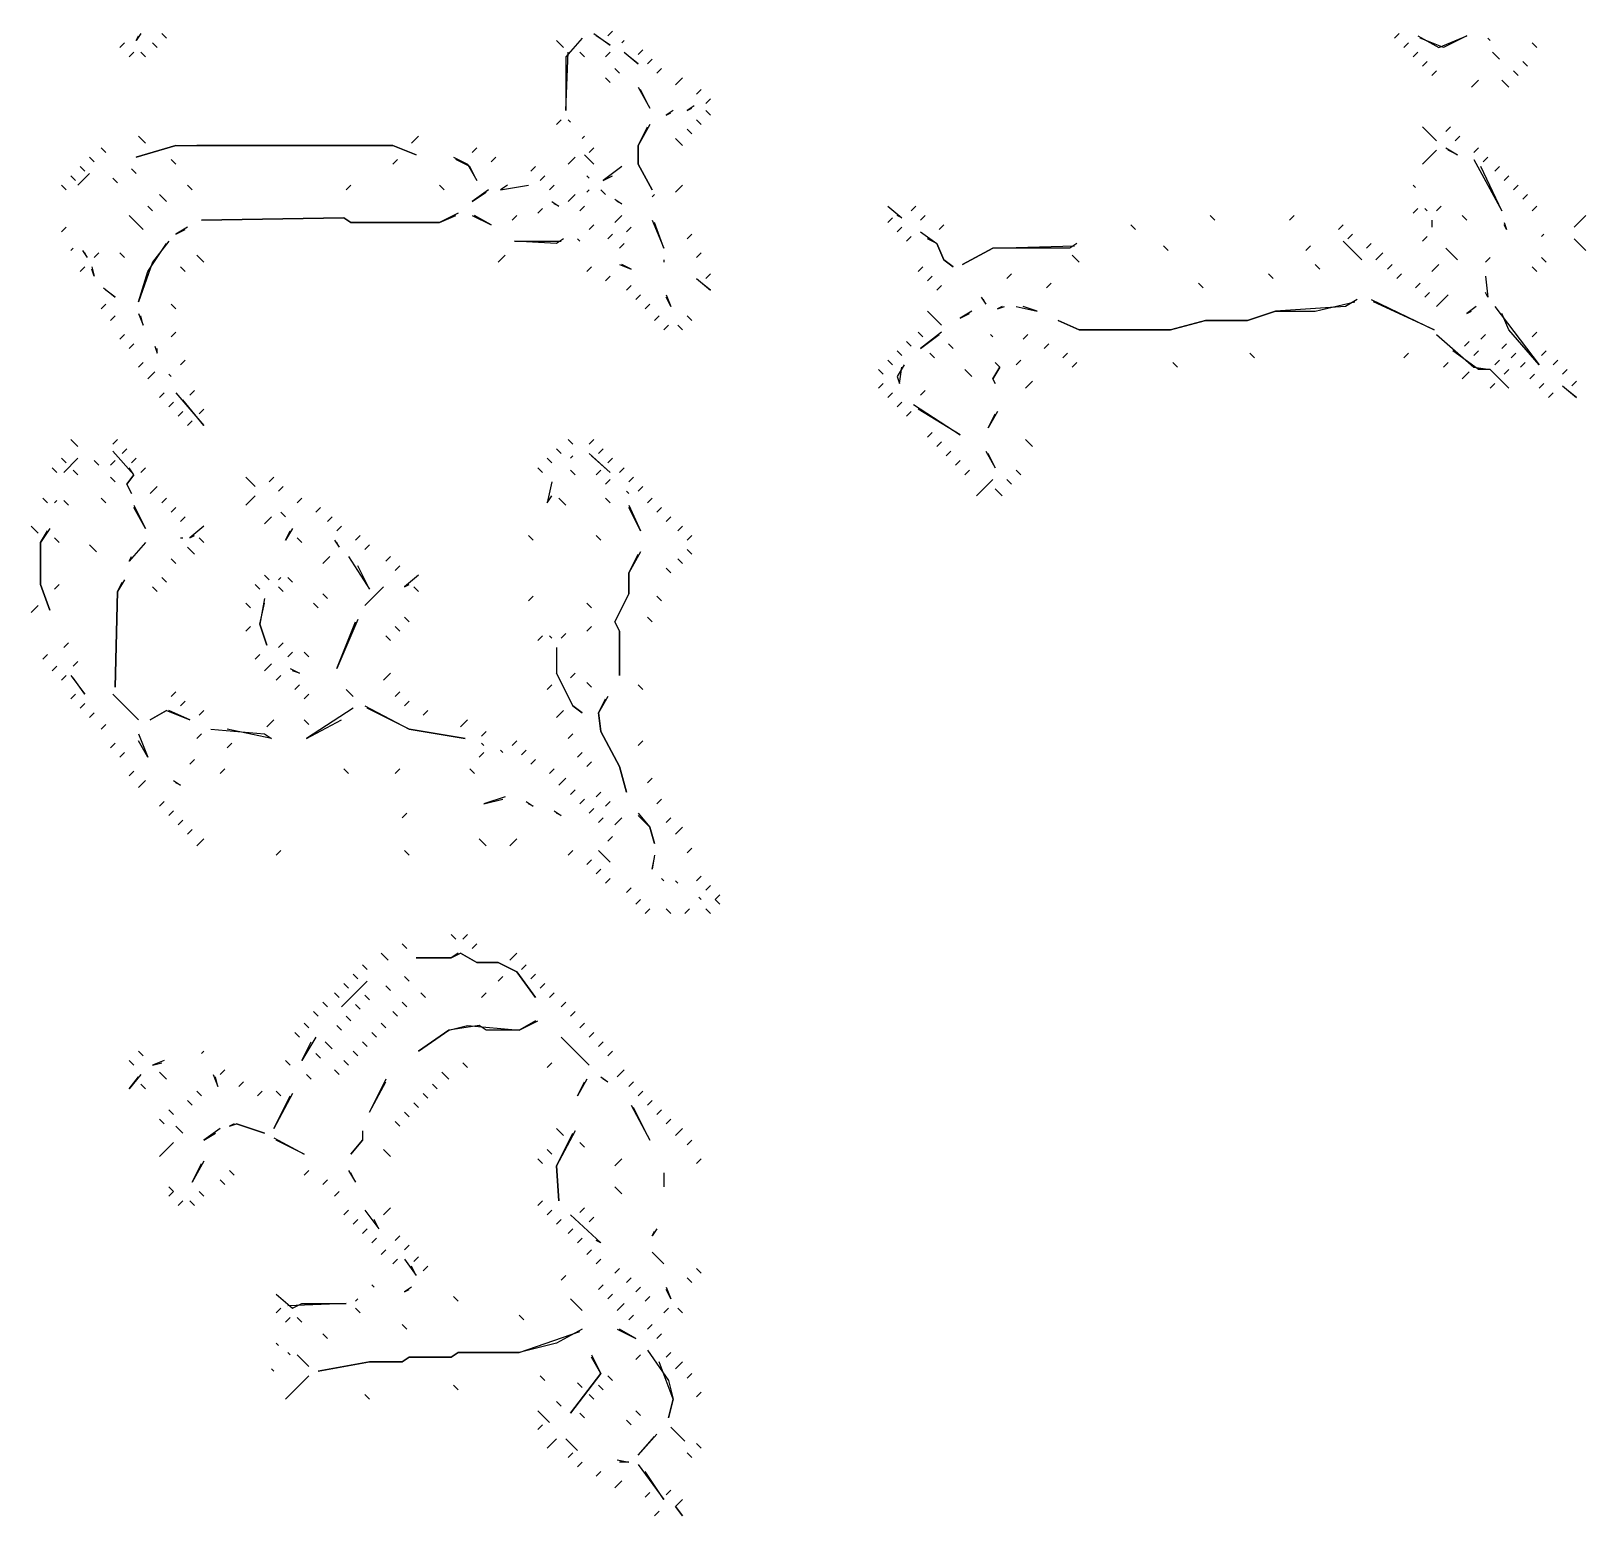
# Model space of a CAD drawing. Extents: x 1 to 2775, y -31 to 2075.
# Drawn here: x 1547.2 to 1658.2, y 1428 to 1534 of the extents above; entities that cross this region are included whole.
import ezdxf

# ---------------------------------------------------------------- set-up
doc = ezdxf.new("R2010")
doc.units = 0
doc.layers.add('LINEWORK', color=4, linetype='CONTINUOUS')

msp = doc.modelspace()

# ---------------------------------------------------------------- linework, layer by layer
at = {"layer": 'LINEWORK'}
for points in [[(1553.8333, 1533.1667), (1553.5, 1532.8333)], [(1555, 1533.8333), (1554.6667, 1533.3333), (1554.8333, 1533.6667)], [(1555.8333, 1533.1667), (1556.1667, 1532.8333)], [(1556.5, 1533.8333), (1556.8333, 1533.5)], [(1584.6667, 1533.3333), (1585.1667, 1532.8333)], [(1586.5, 1533.5), (1585.3333, 1532.1667), (1585.3333, 1528.3333), (1585.5, 1532.5)], [(1587.3333, 1533.8333), (1588.5, 1533), (1587.5, 1533.6667)], [(1588.6667, 1534), (1588.3333, 1533.6667)], [(1589.5, 1533.3333), (1589.3333, 1533.1667)], [(1644.8333, 1533.8333), (1644.5, 1533.5)], [(1645.5, 1533.1667), (1645.1667, 1532.8333)], [(1646.1667, 1533.6667), (1647.6667, 1532.8333), (1649.6667, 1533.6667), (1648, 1532.8333), (1646.3333, 1533.5)], [(1651.1667, 1533.5), (1651.3333, 1533.3333)], [(1654.3333, 1533.1667), (1654.6667, 1532.8333)], [(1554.5, 1532.5), (1554.1667, 1532.1667)], [(1555, 1532.5), (1555.3333, 1532.1667)], [(1586.3333, 1532.5), (1586.6667, 1532.1667)], [(1588.5, 1532.5), (1588.1667, 1532.1667)], [(1589.5, 1532.5), (1590.5, 1531.6667), (1589.6667, 1532.3333)], [(1590.8333, 1532.6667), (1590.5, 1532.3333)], [(1591.5, 1532), (1591.1667, 1531.6667)], [(1646.1667, 1532.5), (1645.8333, 1532.1667)], [(1646.8333, 1531.8333), (1646.5, 1531.5)], [(1651.5, 1532.5), (1652, 1532)], [(1653.6667, 1531.8333), (1654, 1531.5)], [(1588.8333, 1531.3333), (1589.1667, 1531)], [(1592.1667, 1531.3333), (1591.8333, 1531)], [(1647.5, 1531.1667), (1647.1667, 1530.8333)], [(1653, 1531.1667), (1653.3333, 1530.8333)], [(1588.1667, 1530.6667), (1588.5, 1530.3333)], [(1590.5, 1530), (1591.3333, 1528.5), (1590.6667, 1529.8333)], [(1593.6667, 1530.6667), (1593.1667, 1530.1667)], [(1595, 1529.8333), (1594.6667, 1529.5)], [(1650.5, 1530.5), (1650, 1530)], [(1652.1667, 1530.5), (1652.6667, 1530)], [(1594.5, 1528.6667), (1594, 1528.3333), (1594.3333, 1528.5)], [(1595.6667, 1529.1667), (1595.3333, 1528.8333)], [(1585, 1527.6667), (1584.6667, 1527.3333)], [(1585.5, 1527.6667), (1585.6667, 1527.5)], [(1593, 1528.3333), (1592.5, 1528), (1592.8333, 1528.1667)], [(1594.6667, 1527.6667), (1595, 1527.3333)], [(1595.3333, 1528.3333), (1595.6667, 1528)], [(1554.8333, 1526.5), (1555.3333, 1526)], [(1574.8333, 1526.5), (1574.3333, 1526)], [(1586.6667, 1526.5), (1586.5, 1526.3333)], [(1591.3333, 1527.3333), (1590.5, 1525.8333), (1590.5, 1524.5), (1591.5, 1522.6667), (1590.5, 1524.5), (1590.5, 1525.8333), (1591.1667, 1527.1667)], [(1593.1667, 1526.3333), (1593.6667, 1525.8333)], [(1594, 1527), (1594.3333, 1526.6667)], [(1646.5, 1527.1667), (1647.5, 1526.1667)], [(1648.5, 1527.1667), (1648.1667, 1526.8333)], [(1649.1667, 1526.5), (1648.8333, 1526.1667)], [(1552.1667, 1525.6667), (1552.5, 1525.3333)], [(1557.5, 1525.8333), (1554.6667, 1525), (1557.5, 1525.8333), (1573, 1525.8333), (1574.6667, 1525.1667), (1573, 1525.8333), (1559, 1525.8333)], [(1579, 1525.6667), (1578.6667, 1525.3333)], [(1586.6667, 1525.1667), (1587.3333, 1524.5)], [(1587.3333, 1525.6667), (1587, 1525.3333)], [(1647.5, 1525.5), (1646.5, 1524.5)], [(1648.1667, 1525.6667), (1649, 1525.1667), (1648.3333, 1525.5)], [(1650.5, 1525.6667), (1650.1667, 1525.3333)], [(1550.6667, 1524.3333), (1551, 1524)], [(1551.3333, 1525), (1551.6667, 1524.6667)], [(1554.3333, 1524.1667), (1554.6667, 1523.8333)], [(1557.1667, 1524.8333), (1557.5, 1524.5)], [(1573.3333, 1524.8333), (1573, 1524.5)], [(1577.3333, 1525), (1578.3333, 1524.5), (1579, 1523.3333), (1578.5, 1524.3333), (1577.5, 1524.8333)], [(1580.3333, 1525), (1580, 1524.6667)], [(1583.1667, 1524.3333), (1582.8333, 1524)], [(1586, 1525), (1585.5, 1524.5)], [(1589.3333, 1524.3333), (1588, 1523.3333), (1588.6667, 1523.6667)], [(1650.1667, 1524.8333), (1652.1667, 1521.1667), (1650.6667, 1524.3333)], [(1651.1667, 1525), (1650.8333, 1524.6667)], [(1652, 1524.3333), (1651.6667, 1524)], [(1549.3333, 1523), (1549.6667, 1522.6667)], [(1550, 1523.6667), (1550.3333, 1523.3333)], [(1551.3333, 1523.8333), (1550.5, 1523)], [(1553, 1523.5), (1553.3333, 1523.1667)], [(1558.3333, 1523), (1558.6667, 1522.6667)], [(1570, 1523), (1569.6667, 1522.6667)], [(1576.3333, 1523), (1576.6667, 1522.6667)], [(1581.1667, 1523), (1580.6667, 1522.6667), (1582.6667, 1523)], [(1583.8333, 1523.6667), (1583.5, 1523.3333)], [(1584.5, 1523), (1584.1667, 1522.6667)], [(1586.8333, 1523.6667), (1587, 1523.5)], [(1593.6667, 1523), (1593.1667, 1522.5)], [(1645.8333, 1523), (1646, 1522.8333)], [(1652.6667, 1523.6667), (1652.3333, 1523.3333)], [(1653.3333, 1523), (1653, 1522.6667)], [(1556.3333, 1522.3333), (1556.8333, 1521.8333)], [(1579.8333, 1522.6667), (1578.6667, 1521.8333), (1579.6667, 1522.5)], [(1584.3333, 1521.8333), (1584.8333, 1521.5), (1584.5, 1521.6667)], [(1586, 1522.3333), (1585.5, 1521.8333)], [(1587, 1522.6667), (1586.8333, 1522.5)], [(1587.8333, 1522.6667), (1588.1667, 1522.3333)], [(1588.8333, 1522), (1589.3333, 1521.6667), (1589, 1521.8333)], [(1591.6667, 1522.3333), (1591.5, 1522.1667)], [(1654, 1522.3333), (1653.6667, 1522)], [(1554.1667, 1520.8333), (1555.1667, 1519.8333)], [(1555.5, 1521.5), (1555.8333, 1521.1667)], [(1577.6667, 1521), (1576.3333, 1520.3333), (1570, 1520.3333), (1569.5, 1520.6667), (1559.3333, 1520.5), (1569.5, 1520.6667), (1570, 1520.3333), (1576.3333, 1520.3333), (1577.5, 1520.8333)], [(1578.6667, 1520.8333), (1580, 1520.1667), (1578.8333, 1520.8333)], [(1581.8333, 1520.8333), (1581.5, 1520.5)], [(1583.6667, 1521.3333), (1583.3333, 1521)], [(1586.6667, 1521.5), (1586.3333, 1521.1667)], [(1589.3333, 1520.8333), (1588.8333, 1520.3333)], [(1608.3333, 1521.5), (1609.3333, 1520.6667), (1609, 1520.8333)], [(1610.3333, 1521.5), (1610, 1521.1667)], [(1611, 1520.8333), (1610.6667, 1520.5)], [(1631.3333, 1520.8333), (1631.6667, 1520.5)], [(1637.3333, 1520.8333), (1637, 1520.5)], [(1646.1667, 1521.3333), (1645.8333, 1521)], [(1646.6667, 1521.3333), (1646.8333, 1521.1667)], [(1647.8333, 1521.5), (1647.5, 1521.1667)], [(1649.3333, 1520.8333), (1649.6667, 1520.5)], [(1654.6667, 1521.5), (1654.3333, 1521.1667)], [(1658.1667, 1520.8333), (1657.3333, 1520)], [(1549.6667, 1520), (1549.3333, 1519.6667)], [(1558.3333, 1520), (1557.5, 1519.5), (1558.1667, 1519.8333)], [(1587.3333, 1520.1667), (1587, 1519.8333)], [(1590, 1520), (1589.6667, 1519.6667)], [(1591.5, 1520.5), (1592.3333, 1518.5), (1591.6667, 1520.3333)], [(1608.6667, 1520.6667), (1608.3333, 1520.3333)], [(1609.3333, 1520), (1609, 1519.6667)], [(1610.6667, 1519.6667), (1611.8333, 1518.8333), (1612.3333, 1517.6667), (1613, 1517.1667), (1612.3333, 1517.6667), (1611.8333, 1518.8333), (1611.1667, 1519.1667)], [(1612.3333, 1520.1667), (1612, 1519.8333)], [(1625.6667, 1520.1667), (1626, 1519.8333)], [(1640.8333, 1520.1667), (1640.5, 1519.8333)], [(1647.1667, 1520.5), (1647.1667, 1520)], [(1652.3333, 1520.3333), (1652.5, 1519.8333), (1652.3333, 1520.1667)], [(1550.1667, 1518.5), (1550, 1518.3333)], [(1557, 1519), (1555.8333, 1517.5), (1554.8333, 1514.6667), (1555.5, 1516.8333), (1556.8333, 1518.8333)], [(1585.1667, 1519.1667), (1584.6667, 1518.8333), (1581.6667, 1519), (1585, 1519)], [(1586.1667, 1519.1667), (1586.3333, 1519)], [(1588.6667, 1519.5), (1588.3333, 1519.1667)], [(1589.5, 1518.8333), (1589.1667, 1518.5)], [(1594.3333, 1519.5), (1594, 1519.1667)], [(1610, 1519.3333), (1609.6667, 1519)], [(1621.8333, 1518.8333), (1621.3333, 1518.5), (1615.8333, 1518.5), (1613.6667, 1517.3333), (1615.8333, 1518.5), (1621.6667, 1518.6667)], [(1628, 1518.6667), (1628.3333, 1518.3333)], [(1638.5, 1518.6667), (1638.1667, 1518.3333)], [(1640.8333, 1519), (1642.1667, 1517.6667)], [(1641.5, 1519.5), (1641.1667, 1519.1667)], [(1642.8333, 1518.8333), (1642.5, 1518.5)], [(1646.8333, 1519.3333), (1646.5, 1519)], [(1648.1667, 1518.5), (1649, 1517.6667)], [(1655.1667, 1519.5), (1655, 1519.3333)], [(1657.3333, 1519.1667), (1658.1667, 1518.3333)], [(1550.8333, 1518.3333), (1551.1667, 1517.8333), (1551, 1518.1667)], [(1552, 1518.1667), (1551.6667, 1517.8333)], [(1553.5, 1518.1667), (1553.8333, 1517.8333)], [(1559, 1518), (1559.5, 1517.5)], [(1581, 1518), (1580.5, 1517.5)], [(1592.3333, 1517.6667), (1592.3333, 1517.5)], [(1595, 1518.1667), (1594.6667, 1517.8333)], [(1621.5, 1518), (1622, 1517.5)], [(1643.6667, 1518.1667), (1643.1667, 1517.6667)], [(1651.3333, 1517.8333), (1651, 1517.5)], [(1655, 1517.8333), (1655.3333, 1517.5)], [(1551, 1517.1667), (1550.6667, 1516.8333)], [(1551.5, 1517.1667), (1551.6667, 1516.5), (1551.5, 1517)], [(1557.8333, 1517.1667), (1558.1667, 1516.8333)], [(1587.1667, 1517.1667), (1586.8333, 1516.8333)], [(1588.5, 1516.5), (1588.1667, 1516.1667)], [(1589.1667, 1517.3333), (1590, 1517), (1589.3333, 1517.3333)], [(1594.6667, 1516.3333), (1595.6667, 1515.5), (1594.8333, 1516.1667)], [(1595.6667, 1516.6667), (1595.3333, 1516.3333)], [(1610.8333, 1517.1667), (1610.5, 1516.8333)], [(1611.5, 1516.5), (1611.1667, 1516.1667)], [(1617.1667, 1516.6667), (1616.8333, 1516.3333)], [(1635.5, 1516.6667), (1635.8333, 1516.3333)], [(1638.8333, 1517.3333), (1639.1667, 1517)], [(1644.3333, 1517.3333), (1644, 1517)], [(1645, 1516.6667), (1644.6667, 1516.3333)], [(1647.6667, 1517.3333), (1647.1667, 1516.8333)], [(1651, 1516.5), (1651.1667, 1515), (1651, 1515.3333)], [(1654.3333, 1517.1667), (1654.6667, 1516.8333)], [(1552.3333, 1515.6667), (1553.1667, 1515), (1552.5, 1515.5)], [(1590, 1515.8333), (1589.6667, 1515.5)], [(1590.6667, 1515.1667), (1590.3333, 1514.8333)], [(1592.5, 1515.1667), (1592.8333, 1514.3333), (1592.5, 1515)], [(1612.1667, 1515.8333), (1611.8333, 1515.5)], [(1620, 1516), (1619.6667, 1515.6667)], [(1630.5, 1516), (1630.8333, 1515.6667)], [(1646.3333, 1516), (1646, 1515.6667)], [(1647, 1515.3333), (1646.6667, 1515)], [(1648.3333, 1515.1667), (1647.5, 1514.3333)], [(1552.5, 1514.5), (1552.1667, 1514.1667)], [(1557.1667, 1514.5), (1557.5, 1514.1667)], [(1591.3333, 1514.5), (1591, 1514.1667)], [(1615, 1515), (1615.3333, 1514.5), (1615.1667, 1514.8333)], [(1616.5, 1514.3333), (1616.1667, 1514.1667), (1616.6667, 1514.3333)], [(1617.5, 1514.3333), (1619, 1514), (1618, 1514.3333)], [(1641.8333, 1514.8333), (1641, 1514.3333), (1636, 1514), (1634, 1513.3333), (1631, 1513.3333), (1628.5, 1512.6667), (1622, 1512.6667), (1620.5, 1513.3333), (1622, 1512.6667), (1628.5, 1512.6667), (1631, 1513.3333), (1634, 1513.3333), (1636, 1514), (1638.8333, 1514), (1641.6667, 1514.6667)], [(1642.8333, 1514.8333), (1647.3333, 1512.6667), (1643, 1514.6667)], [(1650.3333, 1514.3333), (1649.6667, 1513.8333), (1650, 1514)], [(1651.6667, 1514.3333), (1654.8333, 1510.1667), (1652.6667, 1512.6667), (1652.1667, 1513.8333)], [(1553.1667, 1513.6667), (1552.8333, 1513.3333)], [(1554.8333, 1513.8333), (1555.1667, 1513), (1555, 1513.6667)], [(1592, 1513.6667), (1591.6667, 1513.3333)], [(1592.6667, 1513), (1592.3333, 1512.6667)], [(1593.3333, 1513), (1593.6667, 1512.6667)], [(1594, 1513.6667), (1594.3333, 1513.3333)], [(1611.1667, 1514), (1612.1667, 1513)], [(1614.3333, 1514), (1613.5, 1513.5), (1614.1667, 1513.8333)], [(1553.8333, 1512.3333), (1553.5, 1512)], [(1557.5, 1512.5), (1557.1667, 1512.1667)], [(1609.6667, 1511.8333), (1610, 1511.5)], [(1610.5, 1512.5), (1610.8333, 1512.1667)], [(1612.1667, 1512.5), (1610.6667, 1511.3333), (1612, 1512.3333)], [(1615.6667, 1512.3333), (1615.8333, 1512.1667)], [(1618.3333, 1512.3333), (1618, 1512)], [(1647.5, 1512.3333), (1650.1667, 1510), (1651.3333, 1509.8333), (1652.6667, 1508.5), (1651.3333, 1509.8333), (1650.5, 1509.8333), (1648.6667, 1511.1667)], [(1649.8333, 1511.8333), (1649.5, 1511.5)], [(1651, 1512.3333), (1650.6667, 1512)], [(1654.6667, 1512.5), (1654.3333, 1512.1667)], [(1554.5, 1511.6667), (1554.1667, 1511.3333)], [(1556, 1511.5), (1556.1667, 1511), (1556.1667, 1511.3333)], [(1609, 1511.1667), (1609.3333, 1510.8333)], [(1611.3333, 1511), (1611.6667, 1510.6667)], [(1612.6667, 1511.6667), (1613, 1511.3333)], [(1619.8333, 1511.6667), (1619.5, 1511.3333)], [(1621.1667, 1511), (1620.8333, 1510.6667)], [(1634.1667, 1511), (1634.5, 1510.6667)], [(1645.5, 1511), (1645.1667, 1510.6667)], [(1650.5, 1511.1667), (1650.1667, 1510.8333)], [(1652.5, 1511.6667), (1652.1667, 1511.3333)], [(1653.1667, 1511), (1652.8333, 1510.6667)], [(1655.3333, 1511.1667), (1655, 1510.8333)], [(1555.1667, 1510.3333), (1554.8333, 1510)], [(1556, 1509.6667), (1555.5, 1509.1667)], [(1558.1667, 1510.5), (1557.8333, 1510.1667)], [(1607.6667, 1509.8333), (1608, 1509.5)], [(1608.3333, 1510.5), (1608.6667, 1510.1667)], [(1609.5, 1510.1667), (1609, 1509.3333), (1609.1667, 1508.8333), (1609.3333, 1510)], [(1613.8333, 1509.8333), (1614.3333, 1509.3333)], [(1616, 1510.3333), (1616.3333, 1510), (1615.8333, 1509.1667), (1616, 1508.8333), (1615.8333, 1509.1667), (1616.3333, 1510)], [(1617.8333, 1510.5), (1617.5, 1510.1667)], [(1621.8333, 1510.3333), (1621.5, 1510)], [(1628.6667, 1510.3333), (1629, 1510)], [(1648.3333, 1510.3333), (1648, 1510)], [(1649.8333, 1509.6667), (1649.3333, 1509.1667)], [(1652, 1510.5), (1651.6667, 1510.1667)], [(1652.6667, 1509.8333), (1652.3333, 1509.5)], [(1653.8333, 1510.3333), (1653.5, 1510)], [(1656.1667, 1510.5), (1655.8333, 1510.1667)], [(1656.8333, 1509.8333), (1656.5, 1509.5)], [(1557, 1509.5), (1557.1667, 1509.3333)], [(1608, 1508.8333), (1607.6667, 1508.5)], [(1618.6667, 1509), (1618.1667, 1508.5)], [(1651.6667, 1508.8333), (1651.3333, 1508.5)], [(1654.5, 1509.5), (1654.1667, 1509.1667)], [(1655.1667, 1508.8333), (1654.8333, 1508.5)], [(1656.5, 1508.6667), (1657.5, 1507.8333), (1656.6667, 1508.5)], [(1657.5, 1509), (1657.1667, 1508.6667)], [(1556.6667, 1508.1667), (1556.3333, 1507.8333)], [(1557.3333, 1507.5), (1557, 1507.1667)], [(1557.5, 1508.1667), (1559.5, 1505.8333), (1558, 1507.6667)], [(1558.8333, 1508.3333), (1558.5, 1508)], [(1608.6667, 1508.1667), (1608.3333, 1507.8333)], [(1609.3333, 1507.5), (1609, 1507.1667)], [(1611, 1508.3333), (1610.6667, 1508)], [(1655.8333, 1508.1667), (1655.5, 1507.8333)], [(1558, 1506.8333), (1557.6667, 1506.5)], [(1559.5, 1507), (1559.1667, 1506.6667)], [(1610, 1506.8333), (1609.6667, 1506.5)], [(1610.1667, 1507.3333), (1613.5, 1505.1667), (1610.5, 1507)], [(1616.1667, 1506.8333), (1615.5, 1505.6667), (1616, 1506.6667)], [(1558.6667, 1506.1667), (1558.3333, 1505.8333)], [(1611.5, 1505.3333), (1611.1667, 1505)], [(1550, 1504.8333), (1550.5, 1504.3333)], [(1553.3333, 1504.8333), (1553, 1504.5)], [(1554, 1504.1667), (1553.6667, 1503.8333)], [(1584.6667, 1504.1667), (1585, 1503.8333)], [(1585.5, 1504.8333), (1585.8333, 1504.5)], [(1587.3333, 1504.8333), (1587, 1504.5)], [(1588, 1504.1667), (1587.6667, 1503.8333)], [(1612.1667, 1504.6667), (1611.8333, 1504.3333)], [(1618.1667, 1504.8333), (1618.6667, 1504.3333)], [(1549.3333, 1503.5), (1549.6667, 1503.1667)], [(1550.5, 1503.5), (1549.5, 1502.5)], [(1551.6667, 1503.3333), (1552, 1503)], [(1553.1667, 1503.3333), (1552.8333, 1503)], [(1553, 1504), (1554.5, 1502.3333), (1554, 1501.6667), (1554.3333, 1501), (1554, 1501.6667), (1554.5, 1502.3333), (1554.1667, 1502.8333)], [(1554.6667, 1503.5), (1554.3333, 1503.1667)], [(1584, 1503.5), (1584.3333, 1503.1667)], [(1585.8333, 1503.6667), (1585.6667, 1503.5)], [(1587, 1503.8333), (1588.5, 1502.5), (1587.1667, 1503.6667)], [(1588.6667, 1503.5), (1588.3333, 1503.1667)], [(1612.8333, 1504), (1612.5, 1503.6667)], [(1613.5, 1503.3333), (1613.1667, 1503)], [(1615.3333, 1504), (1616, 1502.8333), (1615.5, 1503.8333)], [(1548.6667, 1502.8333), (1549, 1502.5)], [(1550.1667, 1502.6667), (1550.5, 1502.3333)], [(1552.8333, 1502.1667), (1553.1667, 1501.8333)], [(1555.3333, 1502.8333), (1555, 1502.5)], [(1562.5, 1502.1667), (1563.1667, 1501.5)], [(1564.5, 1502.1667), (1564.1667, 1501.8333)], [(1583.3333, 1502.8333), (1583.6667, 1502.5)], [(1584.3333, 1501.8333), (1584, 1500.3333), (1584.3333, 1500.8333)], [(1585.6667, 1502.6667), (1586, 1502.3333)], [(1587.8333, 1502.6667), (1587.5, 1502.3333)], [(1588.5, 1502), (1588.1667, 1501.6667)], [(1589.5, 1502.8333), (1589.1667, 1502.5)], [(1590.1667, 1502.1667), (1589.8333, 1501.8333)], [(1614.1667, 1502.6667), (1613.8333, 1502.3333)], [(1615.8333, 1502), (1614.6667, 1500.8333)], [(1616.8333, 1502), (1617.1667, 1501.6667)], [(1617.5, 1502.6667), (1617.8333, 1502.3333)], [(1556.1667, 1501.5), (1555.6667, 1501)], [(1563.1667, 1500.8333), (1562.5, 1500.1667)], [(1565.1667, 1501.5), (1564.8333, 1501.1667)], [(1589.6667, 1501.1667), (1589.8333, 1501)], [(1590.8333, 1501.5), (1590.5, 1501.1667)], [(1616, 1501.3333), (1616.5, 1500.8333)], [(1548, 1500.6667), (1548.3333, 1500.3333)], [(1549, 1500.5), (1548.8333, 1500.3333)], [(1549.5, 1500.5), (1549.8333, 1500.1667)], [(1552.1667, 1500.6667), (1552.5, 1500.3333)], [(1554.5, 1500.1667), (1555.3333, 1498.5), (1554.5, 1500)], [(1556.8333, 1500.6667), (1556.5, 1500.3333)], [(1557.5, 1500), (1557.1667, 1499.6667)], [(1565, 1499.6667), (1565.3333, 1499.3333)], [(1566.5, 1500.6667), (1566.1667, 1500.3333)], [(1567.8333, 1500), (1567.5, 1499.6667)], [(1584.8333, 1500.6667), (1585.3333, 1500.1667)], [(1588.1667, 1500.6667), (1588.5, 1500.3333)], [(1589.8333, 1500.1667), (1590.6667, 1498.3333), (1589.8333, 1500)], [(1591.5, 1500.6667), (1591.1667, 1500.3333)], [(1592.1667, 1500), (1591.8333, 1499.6667)], [(1547.1667, 1498.6667), (1547.6667, 1498.1667)], [(1558.1667, 1499.3333), (1557.8333, 1499)], [(1559.5, 1498.6667), (1558.5, 1497.8333), (1558.8333, 1498)], [(1564.3333, 1499.3333), (1563.8333, 1498.8333)], [(1568.6667, 1499.3333), (1568.3333, 1499)], [(1569.3333, 1498.6667), (1569, 1498.3333)], [(1592.8333, 1499.3333), (1592.5, 1499)], [(1593.6667, 1498.6667), (1593.3333, 1498.3333)], [(1548.5, 1498.5), (1547.8333, 1497.5), (1547.8333, 1494.5), (1548.5, 1492.6667), (1547.8333, 1494.5), (1547.8333, 1497.5), (1548.3333, 1498.3333)], [(1548.8333, 1497.8333), (1549.1667, 1497.5)], [(1555.3333, 1497.5), (1554.1667, 1496.1667), (1554.3333, 1496.5)], [(1557.8333, 1497.8333), (1558, 1497.8333)], [(1559.1667, 1497.8333), (1559.5, 1497.5)], [(1565.8333, 1498.5), (1565.3333, 1497.6667), (1565.6667, 1498.3333)], [(1566.1667, 1497.8333), (1566.5, 1497.5)], [(1568.8333, 1497.6667), (1569.1667, 1497.1667), (1569, 1497.5)], [(1570.6667, 1498), (1570.3333, 1497.6667)], [(1582.6667, 1498), (1583, 1497.6667)], [(1587.5, 1498), (1587.8333, 1497.6667)], [(1594.3333, 1498), (1594, 1497.6667)], [(1551.3333, 1497.3333), (1551.8333, 1496.8333)], [(1557.1667, 1496.3333), (1557.5, 1496)], [(1558.3333, 1497.1667), (1558.8333, 1496.6667)], [(1568.5, 1496.5), (1568, 1496)], [(1569.8333, 1496.5), (1571.3333, 1494.1667), (1570.5, 1495.8333)], [(1571.3333, 1497.3333), (1571, 1497)], [(1572.8333, 1496.5), (1572.5, 1496.1667)], [(1590.6667, 1496.8333), (1589.8333, 1495.3333), (1589.8333, 1493.8333), (1588.8333, 1491.8333), (1589.1667, 1491.1667), (1589.1667, 1488), (1589.1667, 1491.1667), (1588.8333, 1491.8333), (1589.8333, 1493.8333), (1589.8333, 1495.3333), (1590.5, 1496.6667)], [(1593.3333, 1496.3333), (1593.6667, 1496)], [(1594, 1497), (1594.3333, 1496.6667)], [(1573.5, 1495.8333), (1573.1667, 1495.5)], [(1592.5, 1495.6667), (1592.8333, 1495.3333)], [(1549.1667, 1494.5), (1548.8333, 1494.1667)], [(1553.8333, 1494.8333), (1553.3333, 1494), (1553.1667, 1487.1667), (1553.3333, 1494), (1553.6667, 1494.6667)], [(1555.8333, 1494.3333), (1556.1667, 1494)], [(1556.5, 1495), (1556.8333, 1494.6667)], [(1563.1667, 1494.5), (1563.5, 1494.1667)], [(1563.8333, 1495.1667), (1564.1667, 1494.8333)], [(1565, 1495), (1564.8333, 1494.8333)], [(1564.8333, 1494.3333), (1565.1667, 1494)], [(1565.5, 1495), (1565.8333, 1494.6667)], [(1572.3333, 1494.3333), (1571, 1493), (1572.1667, 1494.1667)], [(1574.8333, 1495.1667), (1573.8333, 1494.3333), (1574.1667, 1494.5)], [(1574.5, 1494.3333), (1574.8333, 1494)], [(1547.6667, 1493), (1547.1667, 1492.5)], [(1562.5, 1493.1667), (1562.8333, 1492.8333)], [(1563.8333, 1493.5), (1563.5, 1491.6667), (1564, 1490.1667), (1563.5, 1491.6667), (1563.8333, 1493.1667)], [(1567.3333, 1493.1667), (1567.6667, 1492.8333)], [(1568, 1493.8333), (1568.3333, 1493.5)], [(1583, 1493.6667), (1582.6667, 1493.3333)], [(1586.8333, 1493.1667), (1587.1667, 1492.8333)], [(1591.8333, 1493.6667), (1592.1667, 1493.3333)], [(1570.5, 1492), (1569, 1488.5), (1570.3333, 1491.8333)], [(1573.8333, 1492.1667), (1574.1667, 1491.8333)], [(1591.1667, 1492.1667), (1591.5, 1491.8333)], [(1562.8333, 1491.5), (1562.5, 1491.1667)], [(1572.5, 1490.8333), (1572.8333, 1490.5)], [(1573.1667, 1491.5), (1573.5, 1491.1667)], [(1583.6667, 1490.8333), (1583.3333, 1490.5)], [(1584.1667, 1490.8333), (1584.3333, 1490.6667)], [(1585.3333, 1491), (1585, 1490.6667)], [(1587.1667, 1491.5), (1586.8333, 1491.1667)], [(1549.8333, 1490.3333), (1549.5, 1490)], [(1565.1667, 1490.3333), (1564.8333, 1490)], [(1565.8333, 1489.6667), (1565.5, 1489.3333)], [(1566.6667, 1489.6667), (1567, 1489.3333)], [(1584.6667, 1490), (1584.6667, 1488.1667), (1585.8333, 1485.8333), (1586.5, 1485.3333), (1585.8333, 1485.8333), (1584.6667, 1488.1667)], [(1548.3333, 1489.5), (1548, 1489.1667)], [(1549, 1488.6667), (1548.6667, 1488.3333)], [(1550.5, 1489), (1550.1667, 1488.6667)], [(1563.5, 1489.5), (1563.1667, 1489.1667)], [(1564.3333, 1488.8333), (1563.8333, 1488.3333)], [(1549.6667, 1488), (1549.3333, 1487.6667)], [(1550, 1488), (1551, 1486.6667), (1550.1667, 1487.8333)], [(1565, 1488), (1564.6667, 1487.6667)], [(1565.6667, 1488.5), (1566.3333, 1488.1667), (1565.8333, 1488.3333)], [(1572.8333, 1488.1667), (1572.3333, 1487.6667)], [(1586, 1488.1667), (1585.6667, 1487.8333)], [(1586.8333, 1487.5), (1587.1667, 1487.1667)], [(1550.3333, 1486.6667), (1550, 1486.3333)], [(1553, 1486.6667), (1554.8333, 1484.8333)], [(1557.5, 1486.8333), (1557.1667, 1486.5)], [(1566.3333, 1487.3333), (1566, 1487)], [(1567, 1486.6667), (1566.6667, 1486.3333)], [(1569.6667, 1487), (1570.1667, 1486.5)], [(1573.5, 1486.8333), (1573.1667, 1486.5)], [(1584.3333, 1487.3333), (1584, 1487)], [(1588.3333, 1486.5), (1587.6667, 1485.3333), (1587.8333, 1484), (1589.1667, 1481.5), (1589.6667, 1479.6667), (1589.1667, 1481.5), (1587.8333, 1484), (1587.6667, 1485.3333), (1588.1667, 1486.3333)], [(1590.5, 1487.3333), (1590.8333, 1487)], [(1551, 1486), (1550.6667, 1485.6667)], [(1551.6667, 1485.3333), (1551.3333, 1485)], [(1556.8333, 1485.5), (1555.6667, 1484.8333), (1556.8333, 1485.5), (1558.5, 1484.8333), (1557, 1485.5)], [(1558.1667, 1486.1667), (1557.8333, 1485.8333)], [(1559.5, 1485.5), (1559.1667, 1485.1667)], [(1570.1667, 1485.6667), (1566.8333, 1483.5), (1569.3333, 1484.8333)], [(1571, 1485.8333), (1574.1667, 1484.1667), (1578.1667, 1483.5), (1574.1667, 1484.1667), (1571.1667, 1485.6667)], [(1574.1667, 1486.1667), (1573.8333, 1485.8333)], [(1575.5, 1485.5), (1575.1667, 1485.1667)], [(1585.1667, 1485.5), (1584.6667, 1485)], [(1552.5, 1484.5), (1552.1667, 1484.1667)], [(1560, 1484.1667), (1563.8333, 1483.8333), (1564.3333, 1483.5), (1561.1667, 1484.1667)], [(1564.5, 1484.8333), (1564, 1484.3333)], [(1566.6667, 1484.8333), (1567, 1484.5)], [(1578.3333, 1484.8333), (1577.8333, 1484.3333)], [(1553.1667, 1483.1667), (1552.8333, 1482.8333)], [(1554.8333, 1483.8333), (1555.5, 1482.1667), (1554.8333, 1483.3333)], [(1559.3333, 1483.8333), (1559, 1483.5)], [(1561.5, 1483.1667), (1561.1667, 1482.8333)], [(1579.6667, 1484), (1579.3333, 1483.6667)], [(1579.3333, 1483.1667), (1579.5, 1483)], [(1581.8333, 1483.3333), (1581.5, 1483)], [(1585.8333, 1483.8333), (1585.5, 1483.5)], [(1590.8333, 1483.3333), (1590.5, 1483)], [(1553.8333, 1482.5), (1553.5, 1482.1667)], [(1558.8333, 1482), (1558.5, 1481.6667)], [(1579.5, 1482.5), (1579.1667, 1482.1667)], [(1580.6667, 1482.6667), (1580.8333, 1482.5)], [(1582.5, 1482.6667), (1582.1667, 1482.3333)], [(1583.1667, 1482), (1582.8333, 1481.6667)], [(1586.5, 1482.5), (1586.1667, 1482.1667)], [(1554.5, 1481.1667), (1554.1667, 1480.8333)], [(1561, 1481.3333), (1560.6667, 1481)], [(1569.5, 1481.3333), (1569.8333, 1481)], [(1573.5, 1481.3333), (1573.1667, 1481)], [(1578.5, 1481.3333), (1578.8333, 1481)], [(1584.5, 1481.3333), (1584.1667, 1481)], [(1587.1667, 1481.8333), (1586.8333, 1481.5)], [(1555.3333, 1480.5), (1554.8333, 1480)], [(1557.3333, 1480.5), (1557.8333, 1480.1667), (1557.5, 1480.3333)], [(1585.3333, 1480.6667), (1584.8333, 1480.1667)], [(1586, 1479.8333), (1585.6667, 1479.5)], [(1587.8333, 1479.6667), (1587.5, 1479.3333)], [(1591.5, 1480.6667), (1591.1667, 1480.3333)], [(1556.6667, 1479), (1556.3333, 1478.6667)], [(1581, 1479.3333), (1579.5, 1478.8333), (1580.8333, 1479.1667)], [(1582.5, 1479), (1583, 1478.6667), (1582.6667, 1478.8333)], [(1586.6667, 1479.1667), (1586.3333, 1478.8333)], [(1588.5, 1479), (1588.1667, 1478.6667)], [(1592.1667, 1479.1667), (1591.8333, 1478.8333)], [(1557.3333, 1478.3333), (1557, 1478)], [(1558, 1477.6667), (1557.6667, 1477.3333)], [(1574, 1478.1667), (1573.6667, 1477.8333)], [(1584.5, 1478.3333), (1585, 1478), (1584.6667, 1478.1667)], [(1587.3333, 1478.5), (1587, 1478.1667)], [(1588, 1477.8333), (1587.6667, 1477.5)], [(1589.3333, 1477.8333), (1588.8333, 1477.3333)], [(1590.5, 1478.1667), (1591.3333, 1477.1667), (1591.6667, 1476), (1591.3333, 1477.1667), (1590.5, 1478)], [(1592.8333, 1477.8333), (1592.5, 1477.5)], [(1558.6667, 1477), (1558.3333, 1476.6667)], [(1559.5, 1476.3333), (1559, 1475.8333)], [(1579.1667, 1476.3333), (1579.6667, 1475.8333)], [(1581.8333, 1476.3333), (1581.3333, 1475.8333)], [(1588.6667, 1476.5), (1588.3333, 1476.1667)], [(1593.6667, 1477.1667), (1593.1667, 1476.6667)], [(1565, 1475.5), (1564.6667, 1475.1667)], [(1573.8333, 1475.5), (1574.1667, 1475.1667)], [(1585.8333, 1475.5), (1585.5, 1475.1667)], [(1587.6667, 1475.5), (1588.5, 1474.6667)], [(1594.3333, 1475.6667), (1594, 1475.3333)], [(1587.1667, 1474.8333), (1586.8333, 1474.5)], [(1587.8333, 1474.1667), (1587.5, 1473.8333)], [(1591.6667, 1475.1667), (1591.5, 1474.1667), (1591.6667, 1475)], [(1588.5, 1473.5), (1588.1667, 1473.1667)], [(1592.1667, 1473.5), (1592.3333, 1473.3333)], [(1593.1667, 1473.3333), (1593.3333, 1473.1667)], [(1595, 1473.6667), (1594.6667, 1473.3333)], [(1595.6667, 1473), (1595.3333, 1472.6667)], [(1590, 1472.8333), (1589.6667, 1472.5)], [(1590.6667, 1472), (1590.3333, 1471.6667)], [(1594.8333, 1472.1667), (1595, 1472)], [(1596.3333, 1472.3333), (1596, 1472), (1596.3333, 1471.6667), (1596, 1472)], [(1591.3333, 1471.3333), (1591, 1471)], [(1592.5, 1471.3333), (1592.8333, 1471)], [(1594.1667, 1471.3333), (1593.8333, 1471)], [(1595.3333, 1471.3333), (1595.6667, 1471)], [(1573.6667, 1468.8333), (1574, 1468.5)], [(1577.1667, 1469.5), (1577.5, 1469.1667)], [(1578.3333, 1469.5), (1578, 1469.1667)], [(1579, 1468.8333), (1578.6667, 1468.5)], [(1572.1667, 1468.1667), (1572.6667, 1467.6667)], [(1577.6667, 1468.1667), (1577.1667, 1467.8333), (1574.6667, 1467.8333), (1577.1667, 1467.8333), (1577.8333, 1468.1667), (1579, 1467.5), (1580.5, 1467.5), (1581.8333, 1466.8333), (1583.1667, 1465), (1581.8333, 1466.8333), (1580.5, 1467.5), (1579, 1467.5), (1577.8333, 1468.1667)], [(1581.8333, 1468.1667), (1581.3333, 1467.6667)], [(1570.1667, 1466.6667), (1570.5, 1466.3333)], [(1570.8333, 1467.3333), (1571.1667, 1467)], [(1573.8333, 1466.5), (1574.1667, 1466.1667)], [(1580.8333, 1466.5), (1580.5, 1466.1667)], [(1582.5, 1467.3333), (1582.1667, 1467)], [(1583.1667, 1466.6667), (1582.8333, 1466.3333)], [(1568.8333, 1465.3333), (1569.1667, 1465)], [(1571.1667, 1466.1667), (1569.3333, 1464.3333)], [(1569.5, 1466), (1569.8333, 1465.6667)], [(1572.5, 1465.8333), (1572.8333, 1465.5)], [(1575, 1465.3333), (1575.3333, 1465)], [(1579.6667, 1465.3333), (1579.3333, 1465)], [(1583.8333, 1466), (1583.5, 1465.6667)], [(1584.5, 1465.3333), (1584.1667, 1465)], [(1568, 1464.6667), (1568.3333, 1464.3333)], [(1570.3333, 1464.5), (1570.6667, 1464.1667)], [(1571, 1465.1667), (1571.3333, 1464.8333)], [(1573.6667, 1464.6667), (1574, 1464.3333)], [(1585.3333, 1464.6667), (1585, 1464.3333)], [(1566.6667, 1463.1667), (1567, 1462.8333)], [(1567.3333, 1464), (1567.6667, 1463.6667)], [(1569, 1463), (1569.3333, 1462.6667)], [(1569.6667, 1463.6667), (1570, 1463.3333)], [(1572.1667, 1463.1667), (1572.5, 1462.8333)], [(1573, 1464), (1573.3333, 1463.6667)], [(1583.1667, 1463.3333), (1582, 1462.6667), (1579.6667, 1462.6667), (1579.1667, 1463), (1577, 1462.6667), (1574.8333, 1461.1667), (1577, 1462.6667), (1578.3333, 1463), (1582, 1462.6667), (1583.3333, 1463.3333)], [(1586, 1464), (1585.6667, 1463.6667)], [(1586.6667, 1463.1667), (1586.3333, 1462.8333)], [(1566, 1462.5), (1566.3333, 1462.1667)], [(1567.5, 1462.1667), (1566.5, 1460.5), (1567.1667, 1461.8333)], [(1571.5, 1462.5), (1571.8333, 1462.1667)], [(1585, 1462.1667), (1587, 1460.1667), (1585.1667, 1462)], [(1587.3333, 1462.5), (1587, 1462.1667)], [(1554.8333, 1461.1667), (1555.1667, 1460.8333)], [(1559.5, 1461.1667), (1559.3333, 1461)], [(1567.5, 1461), (1567.8333, 1460.6667)], [(1568.1667, 1461.8333), (1568.6667, 1461.3333)], [(1570.1667, 1461.1667), (1570.5, 1460.8333)], [(1570.8333, 1461.8333), (1571.1667, 1461.5)], [(1588, 1461.8333), (1587.6667, 1461.5)], [(1588.6667, 1461.1667), (1588.3333, 1460.8333)], [(1554.1667, 1460.5), (1554.5, 1460.1667)], [(1556.6667, 1460.5), (1555.8333, 1460.1667), (1556.5, 1460.3333)], [(1556.3333, 1459.6667), (1556.8333, 1459.1667)], [(1561, 1459.8333), (1560.6667, 1459.5)], [(1565.3333, 1460.5), (1565.6667, 1460.1667)], [(1568.8333, 1459.8333), (1569.1667, 1459.5)], [(1569.5, 1460.5), (1569.8333, 1460.1667)], [(1576.5, 1459.6667), (1577, 1459.1667)], [(1578, 1460.3333), (1578.3333, 1460)], [(1584.3333, 1460.3333), (1584, 1460)], [(1589.5, 1459.8333), (1589, 1459.3333)], [(1555, 1459.5), (1554.1667, 1458.5), (1554.8333, 1459.3333)], [(1555, 1458.8333), (1555.3333, 1458.5)], [(1560.1667, 1459.5), (1560.5, 1458.6667), (1560.3333, 1459.3333)], [(1562.3333, 1459), (1562, 1458.6667)], [(1566.8333, 1459.5), (1567.1667, 1459.1667)], [(1572.5, 1459.1667), (1571.3333, 1456.8333), (1572.5, 1459)], [(1575.8333, 1458.8333), (1576.1667, 1458.5)], [(1586.8333, 1459.1667), (1586.1667, 1458), (1586.6667, 1459)], [(1587.8333, 1459.3333), (1588.3333, 1459), (1588, 1459.1667)], [(1590.1667, 1459), (1589.8333, 1458.6667)], [(1558.3333, 1457.6667), (1558.6667, 1457.3333)], [(1559, 1458.3333), (1559.3333, 1458)], [(1563.6667, 1458.3333), (1563.3333, 1458)], [(1565.8333, 1458.1667), (1564.5, 1455.6667), (1565.6667, 1458)], [(1564.6667, 1458.3333), (1565, 1458)], [(1574.5, 1457.5), (1574.8333, 1457.1667)], [(1575.1667, 1458.1667), (1575.5, 1457.8333)], [(1590.8333, 1458.3333), (1590.5, 1458)], [(1591.5, 1457.6667), (1591.1667, 1457.3333)], [(1556.3333, 1456.3333), (1556.6667, 1456)], [(1557, 1457), (1557.3333, 1456.6667)], [(1573.8333, 1456.8333), (1574.1667, 1456.5)], [(1590, 1457.3333), (1591.3333, 1454.8333), (1590.1667, 1457.1667)], [(1592.1667, 1457), (1591.8333, 1456.6667)], [(1592.8333, 1456.3333), (1592.5, 1456)], [(1557.5, 1455.8333), (1558, 1455.3333)], [(1560.6667, 1455.6667), (1559.5, 1454.8333), (1560.3333, 1455.3333)], [(1561.6667, 1456), (1561.3333, 1455.8333), (1561.8333, 1456), (1563.8333, 1455.3333), (1561.8333, 1456)], [(1570.8333, 1455.5), (1570.8333, 1454.8333), (1570, 1453.8333), (1570.8333, 1454.8333)], [(1573.1667, 1456.1667), (1573.5, 1455.8333)], [(1584.6667, 1455.6667), (1585.1667, 1455.1667)], [(1586, 1455.5), (1584.6667, 1453), (1584.8333, 1450.5), (1584.6667, 1453), (1585.8333, 1455.3333)], [(1593.6667, 1455.6667), (1593.1667, 1455.1667)], [(1557.3333, 1454.6667), (1556.3333, 1453.6667)], [(1564.5, 1455), (1566.6667, 1453.8333), (1564.6667, 1454.8333)], [(1572.3333, 1454.1667), (1572.8333, 1453.6667)], [(1584, 1454.1667), (1584.3333, 1453.8333)], [(1586.3333, 1454.6667), (1586.6667, 1454.3333)], [(1594.3333, 1454.8333), (1594, 1454.5)], [(1559.5, 1453.3333), (1558.6667, 1451.8333), (1559.3333, 1453.1667)], [(1583.3333, 1453.5), (1583.6667, 1453.1667)], [(1589.3333, 1453.5), (1588.8333, 1453)], [(1595, 1453.5), (1594.6667, 1453.1667)], [(1560.6667, 1452), (1561, 1451.6667)], [(1561.3333, 1452.6667), (1561.6667, 1452.3333)], [(1567, 1452.6667), (1566.6667, 1452.3333)], [(1568.3333, 1452), (1568, 1451.6667)], [(1569.8333, 1452.6667), (1570.3333, 1451.8333), (1570, 1452.5)], [(1592.3333, 1452.5), (1592.3333, 1451.5)], [(1557, 1451.5), (1557.3333, 1451.1667), (1557, 1450.8333), (1557.3333, 1451.1667)], [(1559.1667, 1451.1667), (1559.5, 1450.8333)], [(1569.1667, 1451.1667), (1568.8333, 1450.8333)], [(1588.8333, 1451.5), (1589.3333, 1451)], [(1558, 1450.5), (1557.6667, 1450.1667)], [(1558.5, 1450.5), (1558.8333, 1450.1667)], [(1569.8333, 1449.8333), (1569.5, 1449.5)], [(1571, 1449.8333), (1572, 1448.5), (1571.6667, 1449.1667)], [(1572.8333, 1450), (1572.3333, 1449.5)], [(1583.6667, 1450.5), (1583.3333, 1450.1667)], [(1584.3333, 1449.8333), (1584, 1449.5)], [(1586.6667, 1450), (1586.3333, 1449.6667)], [(1570.5, 1449.1667), (1570.1667, 1448.8333)], [(1585, 1449.1667), (1584.6667, 1448.8333)], [(1585.6667, 1449.5), (1587.8333, 1447.5), (1587.5, 1447.6667)], [(1587.3333, 1449.3333), (1587, 1449)], [(1571.1667, 1448.5), (1570.8333, 1448.1667)], [(1571.8333, 1447.8333), (1571.5, 1447.5)], [(1573.5, 1448), (1573.1667, 1447.6667)], [(1585.8333, 1448.5), (1585.5, 1448.1667)], [(1586.5, 1447.8333), (1586.1667, 1447.5)], [(1591.8333, 1448.5), (1591.5, 1448), (1591.6667, 1448.3333)], [(1572.5, 1447), (1572.1667, 1446.6667)], [(1573.3333, 1446.3333), (1573, 1446)], [(1574.1667, 1447.3333), (1573.8333, 1447)], [(1573.8333, 1446.3333), (1574.6667, 1445.1667), (1574.3333, 1445.8333)], [(1574.8333, 1446.5), (1574.5, 1446.1667)], [(1587.1667, 1447), (1586.8333, 1446.6667)], [(1587.8333, 1446.3333), (1587.5, 1446)], [(1591.5, 1446.8333), (1592.3333, 1446)], [(1575.5, 1445.8333), (1575.1667, 1445.5)], [(1589.1667, 1445.6667), (1588.8333, 1445.3333)], [(1594.6667, 1445.6667), (1595, 1445.3333)], [(1571.5, 1444.5), (1571.6667, 1444.3333)], [(1574.3333, 1444.3333), (1573.8333, 1444), (1574.1667, 1444.1667)], [(1585.3333, 1445.1667), (1585, 1444.8333)], [(1588, 1444.5), (1587.6667, 1444.1667)], [(1590, 1445), (1589.6667, 1444.6667)], [(1590.6667, 1444.3333), (1590.3333, 1444)], [(1592.5, 1444.3333), (1592.8333, 1443.5), (1592.5, 1444.1667)], [(1594, 1445), (1594.3333, 1444.6667)], [(1564.6667, 1443.8333), (1565.8333, 1442.8333), (1566.5, 1443.1667), (1569.6667, 1443.1667), (1565.5, 1443)], [(1570.5, 1443.5), (1570.3333, 1443.3333)], [(1577.3333, 1443.6667), (1577.6667, 1443.3333)], [(1585.6667, 1443.5), (1586.5, 1442.6667)], [(1588.6667, 1443.8333), (1588.3333, 1443.5)], [(1589.5, 1443.1667), (1589, 1442.6667)], [(1591.3333, 1443.6667), (1591, 1443.3333)], [(1565, 1442.8333), (1564.6667, 1442.5)], [(1565.6667, 1442.1667), (1565.3333, 1441.8333)], [(1566.1667, 1442.1667), (1566.5, 1441.8333)], [(1570.3333, 1442.8333), (1570.6667, 1442.5)], [(1582, 1442.3333), (1582.3333, 1442)], [(1590.1667, 1442.3333), (1589.8333, 1442)], [(1592.6667, 1442.8333), (1592.3333, 1442.5)], [(1593.3333, 1442.8333), (1593.6667, 1442.5)], [(1586.5, 1441.3333), (1584.6667, 1440.3333), (1582, 1439.6667), (1577.6667, 1439.6667), (1577.1667, 1439.3333), (1574.1667, 1439.3333), (1573.6667, 1439), (1571.3333, 1439), (1567.6667, 1438.3333), (1571.3333, 1439), (1573.6667, 1439), (1574.1667, 1439.3333), (1577.1667, 1439.3333), (1577.6667, 1439.6667), (1582, 1439.6667), (1586.3333, 1441.1667)], [(1568, 1441), (1568.3333, 1440.6667)], [(1573.6667, 1441.6667), (1574, 1441.3333)], [(1589, 1441.3333), (1590.3333, 1440.6667), (1589.1667, 1441.3333)], [(1591.5, 1441.6667), (1591.1667, 1441.3333)], [(1592.1667, 1441), (1591.8333, 1440.6667)], [(1564.6667, 1440.3333), (1564.8333, 1440.1667)], [(1591.1667, 1439.8333), (1592.6667, 1437.6667), (1593, 1436.3333), (1592.6667, 1435), (1593, 1436.3333), (1592, 1439)], [(1565.5, 1439.6667), (1565.6667, 1439.5)], [(1566.1667, 1439.5), (1567, 1438.6667)], [(1587.1667, 1439.5), (1587.8333, 1438.1667), (1585.6667, 1435.3333), (1587.8333, 1438.1667), (1587.1667, 1439.3333)], [(1590.6667, 1439.5), (1590.3333, 1439.1667)], [(1592.8333, 1439.6667), (1592.5, 1439.3333)], [(1593.6667, 1439), (1593.1667, 1438.5)], [(1564.3333, 1438.5), (1564.5, 1438.3333)], [(1567, 1438), (1565.3333, 1436.3333)], [(1583.5, 1438), (1583.8333, 1437.6667)], [(1586.1667, 1437.5), (1586.5, 1437.1667)], [(1588.3333, 1438), (1588.6667, 1437.6667)], [(1594.3333, 1438.1667), (1594, 1437.8333)], [(1571, 1436.6667), (1571.3333, 1436.3333)], [(1577.3333, 1437.3333), (1577.6667, 1437)], [(1587, 1436.6667), (1587.3333, 1436.3333)], [(1587.6667, 1437.3333), (1588, 1437)], [(1595, 1436.8333), (1594.6667, 1436.5)], [(1583.3333, 1435.5), (1584.1667, 1434.6667)], [(1584.6667, 1436.1667), (1585, 1435.8333)], [(1586.3333, 1435.3333), (1586.6667, 1435)], [(1590.3333, 1435.5), (1590.6667, 1435.1667)], [(1583.6667, 1434.5), (1583.3333, 1434.1667)], [(1589.6667, 1434.8333), (1590, 1434.5)], [(1592.8333, 1434.3333), (1593.8333, 1433.3333)], [(1584.6667, 1433.5), (1584, 1432.8333)], [(1585.3333, 1433.5), (1586.1667, 1432.6667)], [(1591.8333, 1433.8333), (1590.5, 1432.3333), (1591.6667, 1433.6667)], [(1594.6667, 1433.1667), (1595, 1432.8333)], [(1585.8333, 1432.5), (1585.5, 1432.1667)], [(1589, 1432), (1589.8333, 1431.8333), (1589.1667, 1431.8333)], [(1594, 1432.5), (1594.3333, 1432.1667)], [(1586.5, 1431.8333), (1586.1667, 1431.5)], [(1587.8333, 1431.1667), (1587.5, 1430.8333)], [(1590.5, 1431.6667), (1592.3333, 1429.1667), (1591, 1431.1667)], [(1589.3333, 1430.5), (1588.8333, 1430)], [(1592.8333, 1429.8333), (1592.5, 1429.5)], [(1591.3333, 1429.6667), (1591, 1429.3333)], [(1593.6667, 1429.1667), (1593.1667, 1428.6667), (1593.6667, 1428), (1593.1667, 1428.6667)], [(1592, 1428.3333), (1591.6667, 1428)]]:
    msp.add_lwpolyline(points, dxfattribs=at)

doc.saveas('drawing.dxf')
